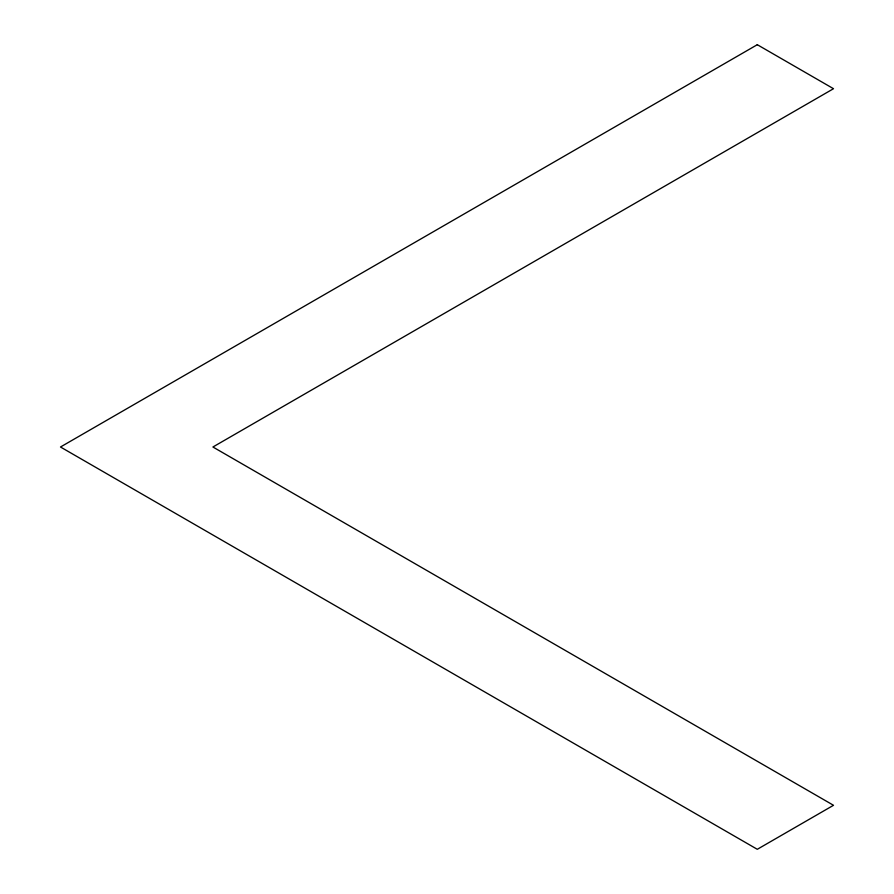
<?xml version="1.0" encoding="UTF-8"?>
<svg xmlns="http://www.w3.org/2000/svg" width="894" height="894" viewBox="0 0 894 894"><rect width="100%" height="100%" fill="white"/><g stroke="black" fill="none" stroke-linecap="round" stroke-linejoin="round"><path stroke-width="1.34" d="M757.296 44.7L60.49 447L757.296 849.3L833.51 805.293L212.917 447L833.51 88.707L757.296 44.7"/></g></svg>
